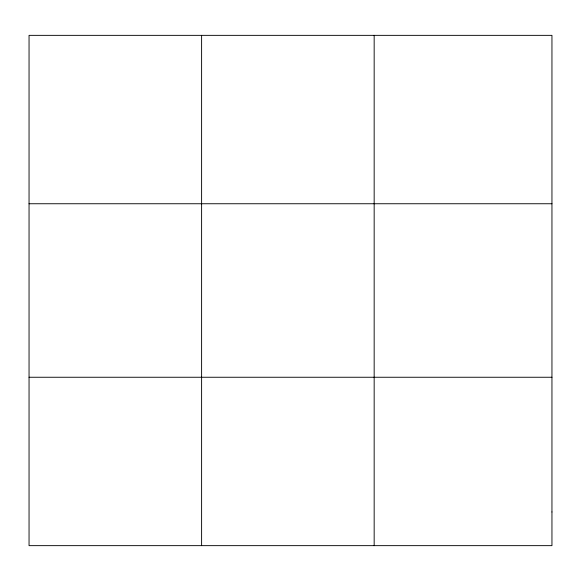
<?xml version="1.0" encoding="UTF-8"?>
<svg xmlns="http://www.w3.org/2000/svg" width="581" height="581" viewBox="0 0 581 581"><rect width="100%" height="100%" fill="white"/><g stroke="black" fill="none" stroke-linecap="round" stroke-linejoin="round"><path stroke-width="0.87" d="M201.607 35.354L201.607 545.646M374.164 35.354L374.164 545.646M29.05 203.749L551.95 203.749M29.05 377.251L551.95 377.251M551.95 511.97L551.95 545.646L29.05 545.646L29.05 35.354L551.95 35.354L551.95 511.97"/></g></svg>
